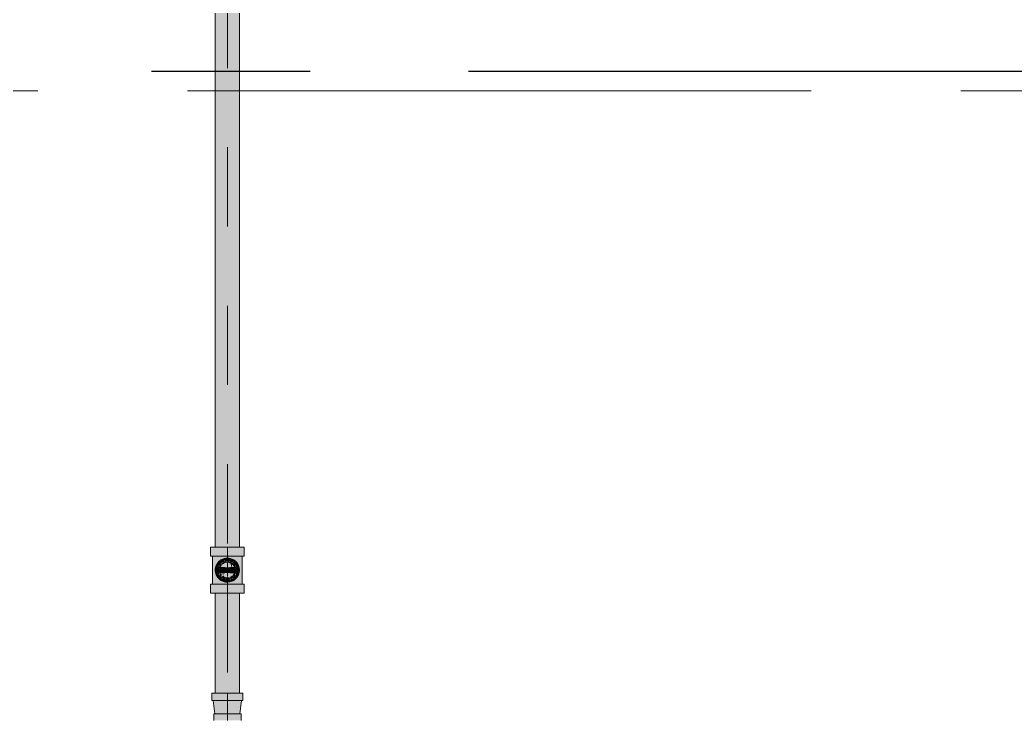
# Model space of a CAD drawing. Header units: millimetres. Extents: x -4000 to 187956, y -58990 to 162485.
# Drawn here: x 13834 to 15829, y 80156 to 81553 of the extents above; entities that cross this region are included whole.
import ezdxf

# ---------------------------------------------------------------- set-up
doc = ezdxf.new("R2010")
doc.units = ezdxf.units.MM
for name, pattern in [('Dash 1_16_', [317.5, 158.75, -158.75]), ('Grid Line', [2222.5, 1270, -317.5, 317.5, -317.5]), ('Grid Line 12_5mm', [2150, 1250, -300, 300, -300])]:
    doc.linetypes.add(name, pattern=pattern)
for name, color, linetype, lineweight in [('F-SPRN', 3, 'Continuous', 9), ('P-PIPE', 3, 'Continuous', 9), ('P-PIPE-CNTR', 3, 'Continuous', 9), ('S-GRID', 1, 'Continuous', 30)]:
    doc.layers.add(name, color=color, linetype=linetype, lineweight=lineweight)

# ---------------------------------------------------------------- blocks, each defined once
blk = doc.blocks.new('CMF2_NHAXUONG_A_rvt-1-FFS - TANG 1')
at = {"layer": 'S-GRID', "linetype": 'Grid Line 12_5mm', "lineweight": 9}
blk.add_line((-879.9, 81410.6), (183585.4, 81410.6), dxfattribs=at)
blk = doc.blocks.new('Sprinkler_Up - DN20-V18-FFS - TANG 1')
at = {"layer": 'F-SPRN', "transparency": 33554534}
for points in [[(-13.5, 0), (-3.9, 0.7), (-1.7, 2.9), (-1.2, 3.5), (-0.6, 4), (0.6, 4), (1.2, 3.5), (1.7, 2.9), (4.6, 0), (22.2, 0), (18, 13.1), (6.9, 21.2), (-8.1, 20.3), (-18, 13.1), (-22.2, 0)], [(0, -21.2), (6.9, -21.2), (18, -13.1), (22.2, 0), (3.9, -0.7), (1.7, -2.9), (1.2, -3.5), (0.6, -4), (-0.6, -4), (-1.2, -3.5), (-1.7, -2.9), (-4.6, 0), (-22.2, 0), (-18, -13.1), (-6.9, -21.2)], [(0, -16.7), (4.3, -16.1), (11.8, -11.8), (16.1, -4.3), (16.1, 4.3), (11.8, 11.8), (8.3, 14.4), (0, 16.7), (-4.3, 16.1), (-11.8, 11.8), (-16.1, 4.3), (-16.1, -4.3), (-11.8, -11.8), (-8.3, -14.4)], [(0, -15.6), (7.8, -13.5), (13.5, -7.8), (15.1, -4), (15.1, 4), (13.5, 7.8), (7.8, 13.5), (0, 15.6), (-7.8, 13.5), (-11, 11), (-15.1, 4), (-15.1, -4), (-11, -11), (-7.8, -13.5)], [(-10.9, -5.5), (-10.9, 5.4), (-14.5, 5.4), (-14.5, -5.5)], [(-7.7, -5.5), (-7.7, 5.4), (-10.9, 5.4), (-10.9, -5.5)], [(0, -5.5), (0, 5.4), (-7.7, 5.4), (-7.7, -5.5)], [(0, 0), (5.7, 0), (2.9, 4.9), (-2.9, 4.9), (-5.7, 0)], [(2.9, -4.9), (5.7, 0), (-5.7, 0), (-2.9, -4.9)], [(0, 0), (4.6, 0), (0, 4.6), (-4.6, 0)], [(0, -4.6), (4.6, 0), (-4.6, 0)], [(0, -2.6), (1.3, 0), (-1.8, 0)], [(-1.3, 0), (1.8, 0), (0, 2.6)], [(7.7, -5.5), (7.7, 5.4), (0, 5.4), (0, -5.5)], [(10.9, -5.5), (10.9, 5.4), (7.7, 5.4), (7.7, -5.5)], [(14.5, -5.5), (14.5, 5.4), (10.9, 5.4), (10.9, -5.5)]]:
    blk.add_hatch(color=1, dxfattribs=at).paths.add_polyline_path(points)
at = {"layer": 'F-SPRN', "color": 1}
for p, q in [((-11.5, 5.4), (-14.5, 5.4)), ((-14.5, 5.4), (-11.3, 5.4)), ((-14.5, 5.4), (-14.5, 3.7)), ((-14.5, 3.3), (-14.5, 0)), ((-11.5, 5.4), (-11.5, 4)), ((-10.9, 1.9), (-10.9, 3.6)), ((-10.8, 5.4), (-8, 5.4)), ((-8.1, 5.4), (-10.8, 5.4)), ((-8.1, 5.4), (-8.1, 2.8)), ((-8.1, 2.5), (-8.1, 0.7)), ((-7.7, 4.8), (-7.7, 2.7)), ((-7.7, 4.8), (-7.7, 2.7)), ((-7.7, 2.1), (-7.7, 0.5)), ((-7.7, 2.1), (-7.7, 0.5)), ((-6.7, 5.4), (-4.7, 5.4)), ((-5.8, 3.8), (-5.8, 2.2)), ((-2.1, 0), (-2.1, 0)), ((-2.1, 0), (-2.1, -0.1)), ((0, 2.1), (-0.1, 2.1)), ((2.1, 0), (2.1, 0.1)), ((2.1, 0), (2.1, 0)), ((4.7, 5.4), (6.5, 5.4)), ((7.7, 5.4), (10.8, 5.4)), ((7.7, 5.2), (7.7, 2.7)), ((7.7, 5.2), (7.7, 2.7)), ((7.7, 2.3), (7.7, 0.5)), ((7.7, 2.3), (7.7, 0.5)), ((10.8, 5.4), (8.1, 5.4)), ((8.1, 5.4), (8.1, 2.8)), ((8.1, 2.5), (8.1, 0.4)), ((10.9, 5.4), (14.5, 5.4)), ((10.9, 3.6), (10.9, 0.2)), ((14.5, 5.4), (11.5, 5.4)), ((11.5, 5.4), (11.5, 4)), ((11.5, 3), (11.5, 0.2)), ((14.5, 5.4), (14.5, -5.5)), ((-14.5, -1.3), (-14.5, -3.7)), ((-11.1, -5.5), (-14.5, -5.5)), ((-14.5, -5.5), (-11.5, -5.5)), ((-10.9, -2.6), (-10.9, -1.3)), ((-10.8, -5.5), (-8.1, -5.5)), ((-7.8, -5.5), (-10.8, -5.5)), ((-8.1, -4.2), (-8.1, -5.5)), ((-7.7, -2.7), (-7.7, -4)), ((-7.7, -2.7), (-7.7, -4)), ((-7, -5.5), (-5.8, -5.5)), ((-4.8, -5.5), (-7, -5.5)), ((-5.8, -2.3), (-5.8, -3.8)), ((0, -2.1), (0.1, -2.1)), ((7, -5.5), (4.8, -5.5)), ((5.8, -2.2), (5.8, -3.8)), ((5.8, -5.5), (7, -5.5)), ((7.7, -0.5), (7.7, -2.3)), ((7.7, -0.5), (7.7, -2.3)), ((7.7, -2.7), (7.7, -5.4)), ((7.7, -2.7), (7.7, -5.4)), ((10.8, -5.5), (7.7, -5.5)), ((8.1, -0.4), (8.1, -2.5)), ((8.1, -2.8), (8.1, -5.5)), ((8.1, -5.5), (10.8, -5.5)), ((10.9, -0.2), (10.9, -3.6)), ((14.5, -5.5), (10.9, -5.5)), ((11.5, -0.2), (11.5, -3)), ((11.5, -4), (11.5, -5.5)), ((11.5, -5.5), (14.5, -5.5))]:
    blk.add_line(p, q, dxfattribs=at)
at = {"layer": 'F-SPRN', "color": 1, "flags": 128}
for points in [[(-0.6, 2), (-0.7, 2), (-0.8, 1.9), (-0.9, 1.9), (-0.9, 1.9), (-1, 1.8), (-1.1, 1.8), (-1.2, 1.7), (-1.2, 1.7), (-1.3, 1.6), (-1.4, 1.6), (-1.4, 1.5), (-1.5, 1.5), (-1.5, 1.4), (-1.6, 1.3), (-1.6, 1.3), (-1.7, 1.2), (-1.7, 1.1), (-1.8, 1.1), (-1.8, 1), (-1.9, 0.9), (-1.9, 0.8), (-1.9, 0.8), (-2, 0.7), (-2, 0.6), (-2, 0.5), (-2, 0.5), (-2, 0.4), (-2.1, 0.3), (-2.1, 0.2), (-2.1, 0.1), (-2.1, 0)], [(-0.5, 2), (-0.6, 2), (-0.6, 2)], [(-0.1, 2.1), (-0.1, 2.1), (-0.2, 2.1), (-0.3, 2.1), (-0.4, 2), (-0.5, 2)], [(2.1, 0.1), (2.1, 0.2), (2.1, 0.2), (2.1, 0.3), (2, 0.4), (2, 0.5), (2, 0.6), (2, 0.7), (1.9, 0.7), (1.9, 0.8), (1.9, 0.9), (1.8, 1), (1.8, 1), (1.8, 1.1), (1.7, 1.2), (1.7, 1.2), (1.6, 1.3), (1.6, 1.4), (1.5, 1.4), (1.4, 1.5), (1.4, 1.5), (1.3, 1.6), (1.3, 1.7), (1.2, 1.7), (1.1, 1.7), (1.1, 1.8), (1, 1.8), (0.9, 1.9), (0.8, 1.9), (0.8, 1.9), (0.7, 2), (0.6, 2), (0.5, 2), (0.4, 2), (0.4, 2), (0.3, 2.1), (0.2, 2.1), (0.1, 2.1), (0, 2.1)], [(-2.1, -0.1), (-2.1, -0.2), (-2.1, -0.2), (-2.1, -0.3)], [(-2.1, -0.3), (-2, -0.4), (-2, -0.5), (-2, -0.6), (-2, -0.7), (-1.9, -0.7), (-1.9, -0.8), (-1.9, -0.9), (-1.8, -1), (-1.8, -1), (-1.8, -1.1), (-1.7, -1.2), (-1.7, -1.2), (-1.6, -1.3), (-1.6, -1.4), (-1.5, -1.4), (-1.4, -1.5), (-1.4, -1.5), (-1.3, -1.6), (-1.3, -1.7), (-1.2, -1.7), (-1.1, -1.7), (-1.1, -1.8), (-1, -1.8), (-0.9, -1.9), (-0.8, -1.9), (-0.8, -1.9), (-0.7, -2), (-0.6, -2), (-0.5, -2), (-0.4, -2), (-0.4, -2), (-0.3, -2.1), (-0.2, -2.1), (-0.1, -2.1), (0, -2.1)], [(0.1, -2.1), (0.1, -2.1), (0.2, -2.1), (0.3, -2.1), (0.4, -2), (0.5, -2), (0.6, -2), (0.6, -2), (0.7, -2), (0.8, -1.9), (0.9, -1.9), (0.9, -1.9), (1, -1.8), (1.1, -1.8), (1.2, -1.7), (1.2, -1.7), (1.3, -1.6), (1.4, -1.6), (1.4, -1.5), (1.5, -1.5), (1.5, -1.4), (1.6, -1.3), (1.6, -1.3), (1.7, -1.2), (1.7, -1.1), (1.8, -1.1), (1.8, -1), (1.9, -0.9), (1.9, -0.8), (1.9, -0.8), (2, -0.7), (2, -0.6), (2, -0.5), (2, -0.5), (2, -0.4), (2.1, -0.3), (2.1, -0.2), (2.1, -0.1), (2.1, 0)]]:
    blk.add_lwpolyline(points, dxfattribs=at)
at = {"layer": 'F-SPRN', "color": 1}
for radius, start, end in [(22.2, 360, 180), (21.9, 108, 125.7507), (21.9, 99.348, 107.901), (21.9, 90.145, 98.8503), (21.9, 72.5583, 89.4624), (21.9, 54.2493, 72), (21.9, 165.6773, 179.2615), (21.9, 144.7698, 164.8151), (21.9, 126.6942, 143.2701), (16.7, 167.6802, 180), (16.7, 167.6802, 180), (16.7, 155.3879, 164.9693), (16.7, 155.3879, 164.9693), (15.6, 166.4265, 180), (15.6, 166.4265, 180), (15.6, 150.9409, 165), (15.6, 159.6139, 165), (16.7, 136.7213, 149.931), (16.7, 136.7213, 149.931), (15.6, 150.9409, 156.3845), (15.6, 138.4214, 150), (15.6, 138.4214, 150), (16.7, 121.4181, 130.5751), (16.7, 121.4181, 130.5751), (15.6, 120.5262, 133.2078), (15.6, 120.5262, 133.2078), (16.7, 106.5995, 120), (16.7, 106.5995, 120), (15.6, 114.4363, 119.9813), (15.6, 114.4363, 119.9813), (4.63, 155.7832, 180), (4.63, 155.7832, 180), (16.7, 96.4143, 105), (16.7, 96.4143, 105), (4.63, 109.0192, 138.2703), (4.63, 109.0192, 138.2703), (15.6, 95.5762, 100.6843), (15.6, 95.5762, 100.6843), (2.56, 109.0192, 168.8278), (2.56, 109.0192, 168.8278), (2.04, 109.0192, 180), (16.7, 83.0684, 90), (16.7, 83.0684, 90), (4.63, 17.9592, 90), (4.63, 17.9592, 90), (3.81, 57.0577, 90), (2.56, 14.5599, 90), (2.56, 14.5599, 90), (2.04, 10.4703, 90), (15.6, 75.573, 80.5892), (15.6, 75.573, 80.5892), (3.81, 16.1605, 43.8358), (15.6, 67.5614, 74.5481), (15.6, 67.5614, 74.5481), (16.7, 60, 75), (16.7, 60, 75), (15.6, 60.0187, 65.5637), (15.6, 60.0187, 65.5637), (15.6, 46.7922, 60), (15.6, 46.7922, 60), (16.7, 49.4249, 58.5819), (16.7, 49.4249, 58.5819), (15.6, 30, 41.5786), (15.6, 30, 41.5786), (16.7, 30, 43.2787), (16.7, 30, 43.2787), (21.9, 36.7299, 53.3058), (15.6, 23.6155, 29.5646), (15.6, 15, 29.5646), (15.6, 15, 20.3861), (16.7, 15, 24.6121), (16.7, 15, 24.6121), (15.6, 360, 13.6618), (15.6, 0, 13.6618), (16.7, 360, 12.3198), (16.7, 0, 12.3198), (21.9, 15.1849, 35.2302), (21.9, 0.7385, 14.3227), (22.2, 180, 360), (21.9, 180.7385, 194.3227), (21.9, 195.1849, 215.2302), (21.9, 216.7299, 233.3058), (16.7, 180, 192.3198), (16.7, 180, 192.3198), (16.7, 195.0307, 204.6121), (16.7, 195.0307, 204.6121), (15.6, 181.9082, 193.6618), (15.6, 181.9082, 193.6618), (15.6, 197.3339, 209.5646), (15.6, 197.3339, 209.5646), (16.7, 210.069, 223.2787), (16.7, 210.069, 223.2787), (15.6, 212.5472, 221.5786), (15.6, 212.5472, 221.5786), (21.9, 234.2493, 251.7379), (16.7, 229.4249, 238.5819), (16.7, 229.4249, 238.5819), (15.6, 233.795, 240), (15.6, 233.795, 240), (16.7, 240, 255), (16.7, 240, 255), (15.6, 240.0187, 254.5481), (15.6, 240.0187, 254.5481), (4.63, 197.9592, 0), (4.63, 197.9592, 360), (15.6, 255, 267.64), (15.6, 255, 267.64), (3.81, 196.1605, 360), (2.56, 191.1677, 0), (2.56, 191.1677, 360), (2.04, 190.4703, 0), (16.7, 263.0684, 270), (16.7, 263.0684, 270), (15.6, 275.5762, 280.6843), (15.6, 275.5762, 280.6843), (16.7, 276.4143, 285), (16.7, 276.4143, 285), (16.7, 286.5995, 300), (16.7, 286.5995, 300), (15.6, 294.4363, 299.9813), (15.6, 294.4363, 299.9813), (21.9, 288.2621, 305.7507), (15.6, 300, 313.2078), (15.6, 300, 313.2078), (16.7, 301.4181, 310.5751), (16.7, 301.4181, 310.5751), (15.6, 318.4214, 330), (15.6, 318.4214, 330), (16.7, 316.7213, 330), (16.7, 316.7213, 330), (21.9, 306.6942, 323.2701), (15.6, 330.4354, 345), (15.6, 330.4354, 336.3845), (15.6, 339.6139, 345), (15.6, 346.3382, 360), (15.6, 346.3382, 360), (16.7, 335.3879, 345), (16.7, 335.3879, 345), (16.7, 347.6802, 360), (16.7, 347.6802, 360), (21.9, 324.7698, 344.8151), (21.9, 345.6773, 359.2615), (21.9, 252.5583, 269.4624), (21.9, 270.145, 278.8503), (21.9, 279.348, 287.901)]:
    blk.add_arc((0, 0), radius, start, end, dxfattribs=at)
blk = doc.blocks.new('Steel_Transition_Threaded_HoaPhat - Standard-V21-FFS - TANG 1')
at = {"layer": 'P-PIPE', "lineweight": 13, "transparency": 33554534}
h = blk.add_hatch(color=1, dxfattribs=at)
h.paths.add_polyline_path([(14250, 80427.7), (14255.8, 80428.5), (14261.3, 80430.7), (14265.9, 80434.3), (14269.5, 80439), (14271.7, 80444.4), (14272.5, 80450.2), (14271.7, 80456.1), (14269.5, 80461.5), (14265.9, 80466.1), (14259.4, 80470.5), (14255.8, 80472), (14250, 80472.7), (14240.6, 80470.5), (14238.8, 80469.7), (14234.1, 80466.1), (14230.5, 80461.5), (14228.3, 80456.1), (14227.5, 80450.2), (14228.3, 80444.4), (14230.5, 80439), (14234.1, 80434.3), (14238.8, 80430.7), (14244.2, 80428.5)])
h.paths.add_polyline_path([(14250, 80430.1), (14244.8, 80430.8), (14240, 80432.8), (14235.8, 80436), (14232.6, 80440.2), (14230.6, 80445), (14229.9, 80450.2), (14230.6, 80455.4), (14232.6, 80460.3), (14235.8, 80464.4), (14240, 80467.6), (14244.8, 80469.6), (14250, 80470.3), (14255.2, 80469.6), (14260.1, 80467.6), (14264.2, 80464.4), (14267.4, 80460.3), (14269.4, 80455.4), (14270.1, 80450.2), (14269.4, 80445), (14267.4, 80440.2), (14264.2, 80436), (14260.1, 80432.8), (14255.2, 80430.8)])
for points in [[(14250, 80430.1), (14250, 80433.8), (14241.8, 80436), (14235.8, 80442), (14233.6, 80450.2), (14235.8, 80458.4), (14241.8, 80464.4), (14250, 80466.6), (14250, 80470.3), (14244.8, 80469.6), (14240, 80467.6), (14235.8, 80464.4), (14232.6, 80460.3), (14230.6, 80455.4), (14229.9, 80450.2), (14230.6, 80445), (14232.6, 80440.2), (14235.8, 80436), (14240, 80432.8), (14244.8, 80430.8)], [(14250, 80431.7), (14254.8, 80432.4), (14259.3, 80434.2), (14263.1, 80437.1), (14266, 80441), (14267.9, 80445.4), (14268.5, 80450.2), (14267.9, 80455), (14266, 80459.5), (14263.1, 80463.3), (14259.3, 80466.3), (14254.8, 80468.1), (14250, 80468.7), (14245.2, 80468.1), (14240.8, 80466.3), (14236.9, 80463.3), (14234, 80459.5), (14232.1, 80455), (14231.5, 80450.2), (14232.1, 80445.4), (14234, 80441), (14236.9, 80437.1), (14240.8, 80434.2), (14245.2, 80432.4)], [(14250, 80430.1), (14255.2, 80430.8), (14260.1, 80432.8), (14264.2, 80436), (14267.4, 80440.2), (14269.4, 80445), (14270.1, 80450.2), (14269.4, 80455.4), (14267.4, 80460.3), (14264.2, 80464.4), (14260.1, 80467.6), (14255.2, 80469.6), (14250, 80470.3), (14250, 80466.6), (14258.2, 80464.4), (14264.2, 80458.4), (14266.4, 80450.2), (14264.2, 80442), (14258.2, 80436), (14250, 80433.8)]]:
    blk.add_hatch(color=1, dxfattribs=at).paths.add_polyline_path(points)
at = {"layer": 'P-PIPE', "color": 20, "lineweight": 13}
for radius, start, end in [(22.5, 90, 270), (22.5, 90, 120), (22.5, 270, 90), (22.5, 270, 90), (22.5, 120, 270), (20.1, 166.0499, 193.9501), (20.1, 150, 162.7449), (18.5, 166.5939, 193.4061), (18.5, 166.5939, 193.4061), (18.5, 157.6232, 165), (18.5, 157.6232, 165), (20.1, 128.8856, 148.1553), (16.4, 168.5467, 178.9063), (18.5, 136.4297, 150), (18.5, 136.4297, 150), (16.4, 158.0319, 163.506), (16.4, 143.5463, 150), (18.5, 123.4976, 133.2041), (18.5, 123.4976, 133.2041), (20.1, 109.6859, 125.0043), (16.4, 121.0738, 128.0319), (18.5, 106.819, 120), (18.5, 106.819, 120), (16.4, 115.1607, 120), (16.4, 107.4657, 111.9681), (20.1, 100.9975, 105), (18.5, 91.4353, 103.2046), (18.5, 91.4353, 103.2046), (16.4, 96.2132, 104.6042), (20.1, 90.5246, 98.5089), (18.5, 78.0986, 90), (18.5, 78.0986, 90), (20.1, 75.0607, 87.9279), (18.5, 60, 75), (18.5, 60, 75), (16.4, 66.9681, 72.9388), (20.1, 54.9957, 75), (16.4, 50.4733, 56.6389), (18.5, 46.7959, 56.5024), (18.5, 46.7959, 56.5024), (20.1, 31.8447, 51.1144), (16.4, 30, 38.0319), (18.5, 30, 43.5703), (18.5, 30, 43.5703), (16.4, 353.5463, 8.0319), (18.5, 15, 22.3768), (18.5, 15, 22.3768), (20.1, 17.2551, 30), (18.5, 346.5939, 13.4061), (18.5, 346.5939, 13.4061), (20.1, 346.0499, 13.9501), (20.1, 197.2551, 210), (18.5, 195, 202.3768), (18.5, 195, 202.3768), (20.1, 211.8447, 231.1144), (16.4, 184.8393, 191.4533), (18.5, 210, 223.5703), (18.5, 210, 223.5703), (16.4, 210.6635, 216.4537), (18.5, 226.7959, 236.5024), (18.5, 226.7959, 236.5024), (20.1, 234.9957, 255), (16.4, 230.4733, 236.6389), (18.5, 240, 255), (18.5, 240, 255), (16.4, 240, 246.5955), (16.4, 250.3629, 255), (20.1, 255.0607, 267.9279), (18.5, 258.0986, 270), (18.5, 258.0986, 270), (16.4, 264.1652, 268.506), (18.5, 271.4353, 283.2046), (18.5, 271.4353, 283.2046), (16.4, 276.2132, 283.9063), (20.1, 280.9975, 285), (16.4, 287.4657, 291.9681), (18.5, 286.819, 300), (18.5, 286.819, 300), (16.4, 293.4045, 300), (20.1, 289.6859, 305.0043), (18.5, 303.4976, 313.2041), (18.5, 303.4976, 313.2041), (20.1, 308.8856, 328.1553), (18.5, 316.4297, 330), (18.5, 316.4297, 330), (16.4, 338.0319, 342.8691), (18.5, 337.6232, 345), (18.5, 337.6232, 345), (20.1, 330, 342.7449), (20.1, 270.5246, 278.5089)]:
    blk.add_arc((14250, 80450.2), radius, start, end, dxfattribs=at)

msp = doc.modelspace()

# ---------------------------------------------------------------- block references
at = {"lineweight": 5}
msp.add_blockref('CMF2_NHAXUONG_A_rvt-1-FFS - TANG 1', (0, 0), dxfattribs=at)

# ---------------------------------------------------------------- next in the draw order: hatches: boundary and pattern name
at = {"layer": 'P-PIPE', "transparency": 33554534}
for points in [[(14225.9, 80496.5), (14250, 80496.5), (14250, 82250.3), (14225.9, 82250.3), (14225.9, 80762.5)], [(14256.2, 80496.5), (14274.1, 80496.5), (14273.3, 82250.3), (14250, 82250.3), (14250, 80496.5)], [(14226.1, 80478.1), (14250, 80478.1), (14250, 80496.5), (14216.2, 80496.5), (14217.4, 80478.1), (14220.7, 80478.1)], [(14283.8, 80478.1), (14282.6, 80496.5), (14250, 80496.5), (14250, 80478.1), (14282.6, 80478.1)], [(14224, 80422.4), (14250, 80422.4), (14250, 80429.1), (14242.6, 80430.4), (14236.3, 80434.1), (14231.7, 80439.6), (14229.2, 80446.4), (14229.2, 80454), (14231.7, 80460.9), (14236.3, 80466.3), (14245.1, 80470.5), (14250, 80471.4), (14250, 80478.1), (14220, 80478.1), (14221, 80422.4)], [(14250, 80426.1), (14256.2, 80426.9), (14262.1, 80429.3), (14267.1, 80433.2), (14270.9, 80438.2), (14273.3, 80444), (14274.1, 80450.2), (14273.3, 80456.5), (14270.9, 80462.3), (14267.1, 80467.3), (14262.1, 80471.1), (14256.2, 80473.5), (14250, 80474.3), (14243.8, 80473.5), (14237.1, 80470.5), (14233, 80467.3), (14229.1, 80462.3), (14226.7, 80456.5), (14225.9, 80450.2), (14226.7, 80444), (14229.1, 80438.2), (14233, 80433.2), (14237.9, 80429.3), (14243.8, 80426.9)], [(14276, 80422.4), (14280, 80422.4), (14279, 80478.1), (14250, 80478.1), (14250, 80471.4), (14257.5, 80470), (14263.7, 80466.3), (14268.3, 80460.9), (14270.8, 80454), (14270.8, 80446.4), (14268.3, 80439.6), (14263.7, 80434.1), (14257.5, 80430.4), (14250, 80429.1), (14250, 80422.4), (14271.2, 80422.4)], [(14241.7, 80435.8), (14242.8, 80437.7), (14241.7, 80441.9), (14242.8, 80446.1), (14245.8, 80449.1), (14257.2, 80454.4), (14258.4, 80458.6), (14257.2, 80462.8), (14255.9, 80464.5), (14250, 80466.9), (14241.7, 80464.7), (14235.5, 80458.6), (14233.3, 80450.2), (14235.5, 80441.9), (14238.2, 80438.4)], [(14250, 80433.5), (14258.4, 80435.8), (14261.8, 80438.4), (14266.1, 80445.9), (14266.1, 80454.6), (14261.8, 80462), (14258.4, 80464.7), (14250, 80466.9), (14245.7, 80466.4), (14238.2, 80462), (14233.9, 80454.6), (14233.9, 80445.9), (14238.2, 80438.4), (14241.7, 80435.8)], [(14226.1, 80404), (14250, 80404), (14250, 80422.4), (14216.2, 80422.4), (14217.4, 80404), (14220.7, 80404)], [(14283.8, 80404), (14282.6, 80422.4), (14250, 80422.4), (14250, 80404), (14282.6, 80404)], [(14243.8, 80203.7), (14250, 80203.7), (14250, 80404), (14225.9, 80404), (14226.7, 80203.7), (14237.9, 80203.7)], [(14256.2, 80203.7), (14274.1, 80203.7), (14273.3, 80404), (14250, 80404), (14250, 80203.7)], [(14280.8, 80188.8), (14279.8, 80203.7), (14219.2, 80203.7), (14220.3, 80188.8), (14279.8, 80188.8)], [(14250, 80162.4), (14274.8, 80162.4), (14277.1, 80188.8), (14221.9, 80188.8), (14226.1, 80162.4), (14243.6, 80162.4)], [(14223.6, 80149.1), (14277.4, 80149.1), (14276.4, 80162.4), (14222.7, 80162.4), (14222.7, 80149.1)]]:
    msp.add_hatch(color=1, dxfattribs=at).paths.add_polyline_path(points)

# ---------------------------------------------------------------- next in the draw order: linework, layer by layer
at = {"layer": 'P-PIPE', "color": 20, "lineweight": 13}
for p, q in [((14225.9, 82250.3), (14225.9, 80496.5)), ((14274.1, 80496.5), (14274.1, 82250.3)), ((14216.2, 80496.5), (14216.2, 80478.1)), ((14217.4, 80496.5), (14216.2, 80496.5)), ((14250, 80496.5), (14216.2, 80496.5)), ((14225.8, 80496.5), (14217.4, 80496.5)), ((14225.9, 80496.5), (14232.9, 80496.5)), ((14232.9, 80496.5), (14226.6, 80496.5)), ((14250, 80496.5), (14233.1, 80496.5)), ((14233.1, 80496.5), (14266.9, 80496.5)), ((14266.9, 80496.5), (14250, 80496.5)), ((14283.8, 80496.5), (14250, 80496.5)), ((14273.4, 80496.5), (14267.1, 80496.5)), ((14267.1, 80496.5), (14274.1, 80496.5)), ((14279.3, 80496.5), (14274.2, 80496.5)), ((14283.8, 80496.5), (14279.3, 80496.5)), ((14283.8, 80478.1), (14283.8, 80496.5)), ((14216.2, 80478.1), (14219.8, 80478.1)), ((14216.2, 80478.1), (14250, 80478.1)), ((14220, 80478.1), (14220, 80422.4)), ((14241.2, 80478.1), (14220, 80478.1)), ((14241.2, 80478.1), (14220, 80478.1)), ((14221, 80478.1), (14241.3, 80478.1)), ((14242.2, 80478.1), (14250, 80478.1)), ((14250, 80478.1), (14242.2, 80478.1)), ((14250, 80478.1), (14242.2, 80478.1)), ((14250, 80478.1), (14257.8, 80478.1)), ((14250, 80478.1), (14283.8, 80478.1)), ((14257.8, 80478.1), (14250, 80478.1)), ((14257.8, 80478.1), (14250, 80478.1)), ((14258.7, 80478.1), (14279, 80478.1)), ((14280, 80478.1), (14258.8, 80478.1)), ((14280, 80478.1), (14258.8, 80478.1)), ((14280, 80422.4), (14280, 80478.1)), ((14280.2, 80478.1), (14283.8, 80478.1)), ((14216.2, 80422.4), (14216.2, 80404)), ((14219.8, 80422.4), (14216.2, 80422.4)), ((14250, 80422.4), (14216.2, 80422.4)), ((14220, 80422.4), (14241.2, 80422.4)), ((14220, 80422.4), (14241.2, 80422.4)), ((14241.3, 80422.4), (14221, 80422.4)), ((14250, 80422.4), (14242.2, 80422.4)), ((14242.2, 80422.4), (14250, 80422.4)), ((14242.2, 80422.4), (14250, 80422.4)), ((14257.8, 80422.4), (14250, 80422.4)), ((14283.8, 80422.4), (14250, 80422.4)), ((14250, 80422.4), (14257.8, 80422.4)), ((14250, 80422.4), (14257.8, 80422.4)), ((14279, 80422.4), (14258.7, 80422.4)), ((14258.8, 80422.4), (14280, 80422.4)), ((14258.8, 80422.4), (14280, 80422.4)), ((14283.8, 80422.4), (14280.2, 80422.4)), ((14283.8, 80404), (14283.8, 80422.4)), ((14216.2, 80404), (14217.4, 80404)), ((14216.2, 80404), (14250, 80404)), ((14217.4, 80404), (14225.8, 80404)), ((14225.9, 80404), (14225.9, 80203.7)), ((14232.9, 80404), (14225.9, 80404)), ((14226.6, 80404), (14232.9, 80404)), ((14233.1, 80404), (14250, 80404)), ((14266.9, 80404), (14233.1, 80404)), ((14250, 80404), (14266.9, 80404)), ((14250, 80404), (14283.8, 80404)), ((14267.1, 80404), (14273.4, 80404)), ((14274.1, 80404), (14267.1, 80404)), ((14274.1, 80203.7), (14274.1, 80404)), ((14274.2, 80404), (14282.6, 80404)), ((14282.6, 80404), (14283.8, 80404)), ((14219.2, 80203.7), (14219.2, 80188.8)), ((14280.8, 80203.7), (14219.2, 80203.7)), ((14225.7, 80203.7), (14219.2, 80203.7)), ((14225.9, 80203.7), (14228, 80203.7)), ((14228.2, 80203.7), (14226.5, 80203.7)), ((14271, 80203.7), (14229, 80203.7)), ((14229.1, 80203.7), (14270.9, 80203.7)), ((14273.5, 80203.7), (14271.8, 80203.7)), ((14272, 80203.7), (14274.1, 80203.7)), ((14280.8, 80203.7), (14274.3, 80203.7)), ((14280.8, 80188.8), (14280.8, 80203.7)), ((14219.2, 80188.8), (14220.3, 80188.8)), ((14219.2, 80188.8), (14280.8, 80188.8)), ((14220.3, 80188.8), (14221.7, 80188.8)), ((14221.9, 80188.8), (14225.2, 80162.4)), ((14223.3, 80188.8), (14242, 80188.8)), ((14242.7, 80188.8), (14257.3, 80188.8)), ((14258, 80188.8), (14276.7, 80188.8)), ((14274.8, 80162.4), (14278.1, 80188.8)), ((14278.3, 80188.8), (14279.8, 80188.8)), ((14279.8, 80188.8), (14280.8, 80188.8)), ((14222.7, 80162.4), (14222.7, 80149.1)), ((14277.4, 80162.4), (14222.7, 80162.4)), ((14225, 80162.4), (14222.7, 80162.4)), ((14242.9, 80162.4), (14226.3, 80162.4)), ((14256.4, 80162.4), (14243.6, 80162.4)), ((14273.7, 80162.4), (14257.1, 80162.4)), ((14277.4, 80162.4), (14275, 80162.4)), ((14277.4, 80149.1), (14277.4, 80162.4))]:
    msp.add_line(p, q, dxfattribs=at)
for radius, start, end in [(24.1, 90, 270), (24.1, 122.4188, 210), (24.1, 120, 122.4188), (24.1, 90, 120), (21.1, 105, 106.1724), (21.1, 99.731, 105), (21.1, 90, 98.0211), (24.1, 60, 90), (24.1, 270, 90), (24.1, 270, 57.5812), (21.1, 75, 87.7707), (21.1, 73.8276, 75), (24.1, 57.5812, 60), (21.1, 165.7378, 177.9758), (21.1, 158.0211, 165), (21.1, 151.0876, 154.6013), (21.1, 137.2293, 141.8404), (21.1, 128.0211, 135), (21.1, 108.8679, 125.8689), (21.1, 62.2293, 68.0211), (21.1, 54.1311, 60), (21.1, 38.1596, 51.9789), (21.1, 25.3987, 30), (21.1, 15, 21.9789), (21.1, 2.0242, 12.7707), (21.1, 183.5565, 194.2622), (24.1, 210, 270), (21.1, 195, 203.0211), (21.1, 205.3987, 210), (21.1, 219.3488, 233.0211), (21.1, 234.4236, 245.5764), (21.1, 246.9789, 251.1321), (21.1, 291.9789, 305.8689), (21.1, 315, 320.0725), (21.1, 321.9789, 326.1637), (21.1, 330, 334.6013), (21.1, 336.9789, 345), (21.1, 345.7378, 357.9758), (21.1, 255, 270), (21.1, 270, 276.9789), (21.1, 279.731, 285)]:
    msp.add_arc((14250, 80450.2), radius, start, end, dxfattribs=at)
at = {"layer": 'P-PIPE', "color": 1}
for centre, radius, start, end in [((14250, 80450.2), 16.7, 170.1108, 177.203), ((14250, 80450.2), 16.7, 157.579, 164.2722), ((14250, 80458.6), 8.35, 69.0027, 79.2369), ((14250, 80458.6), 8.35, 316.3183, 330), ((14250, 80458.6), 8.35, 20.1285, 29.0413), ((14250, 80458.6), 8.35, 8.0385, 17.9918), ((14250, 80458.6), 8.35, 352.2824, 1.6717), ((14250, 80450.2), 16.7, 46.0317, 57.203), ((14250, 80450.2), 16.7, 39.3092, 45.2846), ((14250, 80450.2), 16.7, 32.3031, 39.2955), ((14250, 80450.2), 16.7, 23.314, 31.0974), ((14250, 80450.2), 16.7, 16.9375, 22.421), ((14250, 80450.2), 16.7, 4.3093, 9.8892), ((14250, 80450.2), 16.7, 182.797, 189.8892), ((14250, 80450.2), 16.7, 190.2154, 195.2487), ((14250, 80450.2), 16.7, 231.8726, 237.203), ((14250, 80441.9), 8.35, 172.0327, 181.5407), ((14250, 80441.9), 8.35, 199.9004, 209.0413), ((14250, 80441.9), 8.35, 131.0366, 150), ((14250, 80441.9), 8.35, 226.6998, 237.8461), ((14250, 80441.9), 8.35, 115.6806, 125.5287), ((14250, 80441.9), 8.35, 100.6842, 114.0387), ((14250, 80441.9), 8.35, 249.0027, 259.2369), ((14250, 80450.2), 16.7, 264.6626, 273.5288), ((14250, 80441.9), 8.35, 90, 100.6842), ((14250, 80458.6), 8.35, 270, 280.6842), ((14250, 80450.2), 16.7, 308.1274, 313.9683), ((14250, 80450.2), 16.7, 314.7154, 320.6908), ((14250, 80450.2), 16.7, 328.9026, 336.686), ((14250, 80450.2), 16.7, 337.2636, 343.0625)]:
    msp.add_arc(centre, radius, start, end, dxfattribs=at)
at = {"layer": 'P-PIPE-CNTR', "color": 1, "linetype": 'Dash 1_16_'}
for p, q in [((14250, 82250.1), (14250, 80496.5)), ((14250, 82250.1), (14250, 80496.5)), ((14250, 80472.7), (14250, 80475.2)), ((14250, 80471.4), (14250, 80472.7)), ((14250, 80468.7), (14250, 80470.3)), ((14250, 80463.7), (14250, 80465.3)), ((14250, 80460), (14250, 80462.7)), ((14250, 80455.6), (14250, 80459.2)), ((14250, 80452.8), (14250, 80454.4)), ((14250, 80450.2), (14250, 80452.3)), ((14225, 80450.2), (14227.5, 80450.2)), ((14227.8, 80450.2), (14231.5, 80450.2)), ((14231.5, 80450.2), (14233.3, 80450.2)), ((14236.9, 80450.2), (14240.4, 80450.2)), ((14240.4, 80450.2), (14242.3, 80450.2)), ((14245.4, 80450.2), (14247.6, 80450.2)), ((14248.7, 80450.2), (14250, 80450.2)), ((14250, 80448.2), (14250, 80450.2)), ((14250, 80450.2), (14251.3, 80450.2)), ((14250, 80446), (14250, 80447.7)), ((14250, 80441.2), (14250, 80444.8)), ((14250, 80438.3), (14250, 80440.5)), ((14250, 80435.1), (14250, 80436.6)), ((14250, 80432.4), (14250, 80433.6)), ((14250, 80430.1), (14250, 80431.7)), ((14251.8, 80450.2), (14254.6, 80450.2)), ((14255.7, 80450.2), (14263.5, 80450.2)), ((14266.4, 80450.2), (14268.5, 80450.2)), ((14268.5, 80450.2), (14272.2, 80450.2)), ((14272.5, 80450.2), (14275, 80450.2)), ((14250, 80427.7), (14250, 80429.1)), ((14250, 80425.2), (14250, 80427.7)), ((14250, 80404), (14250, 80203.7)), ((14250, 80404), (14250, 80203.7))]:
    msp.add_line(p, q, dxfattribs=at)
at = {"layer": 'P-PIPE-CNTR', "color": 20, "lineweight": 13}
for p, q in [((14250, 80474.3), (14250, 80496.5)), ((14250, 80471.4), (14250, 80472.7)), ((14250, 80468.7), (14250, 80470.3)), ((14250, 80463.7), (14250, 80465.3)), ((14250, 80460), (14250, 80462.7)), ((14250, 80455.6), (14250, 80459.2)), ((14250, 80452.8), (14250, 80454.4)), ((14250, 80450.2), (14250, 80452.3)), ((14250, 80448.2), (14250, 80450.2)), ((14250, 80446.3), (14250, 80447.7)), ((14250, 80441.2), (14250, 80444.8)), ((14250, 80438.3), (14250, 80440.2)), ((14250, 80435.4), (14250, 80436.6)), ((14250, 80430.1), (14250, 80431.7)), ((14250, 80427.7), (14250, 80429.1)), ((14250, 80426.1), (14250, 80427.7)), ((14250, 80404), (14250, 80426.1)), ((14250, 80203.7), (14250, 80149.1))]:
    msp.add_line(p, q, dxfattribs=at)
at = {"layer": 'S-GRID', "linetype": 'Grid Line'}
msp.add_line((-824.3, 81450), (183641.1, 81450), dxfattribs=at)

# ---------------------------------------------------------------- next in the draw order: block references
at = {"layer": 'F-SPRN', "color": 1}
msp.add_blockref('Sprinkler_Up - DN20-V18-FFS - TANG 1', (14250, 80450.2), dxfattribs=at)
at = {"layer": 'P-PIPE', "color": 20, "lineweight": 13}
msp.add_blockref('Steel_Transition_Threaded_HoaPhat - Standard-V21-FFS - TANG 1', (0, 0), dxfattribs=at)

doc.saveas('drawing.dxf')
